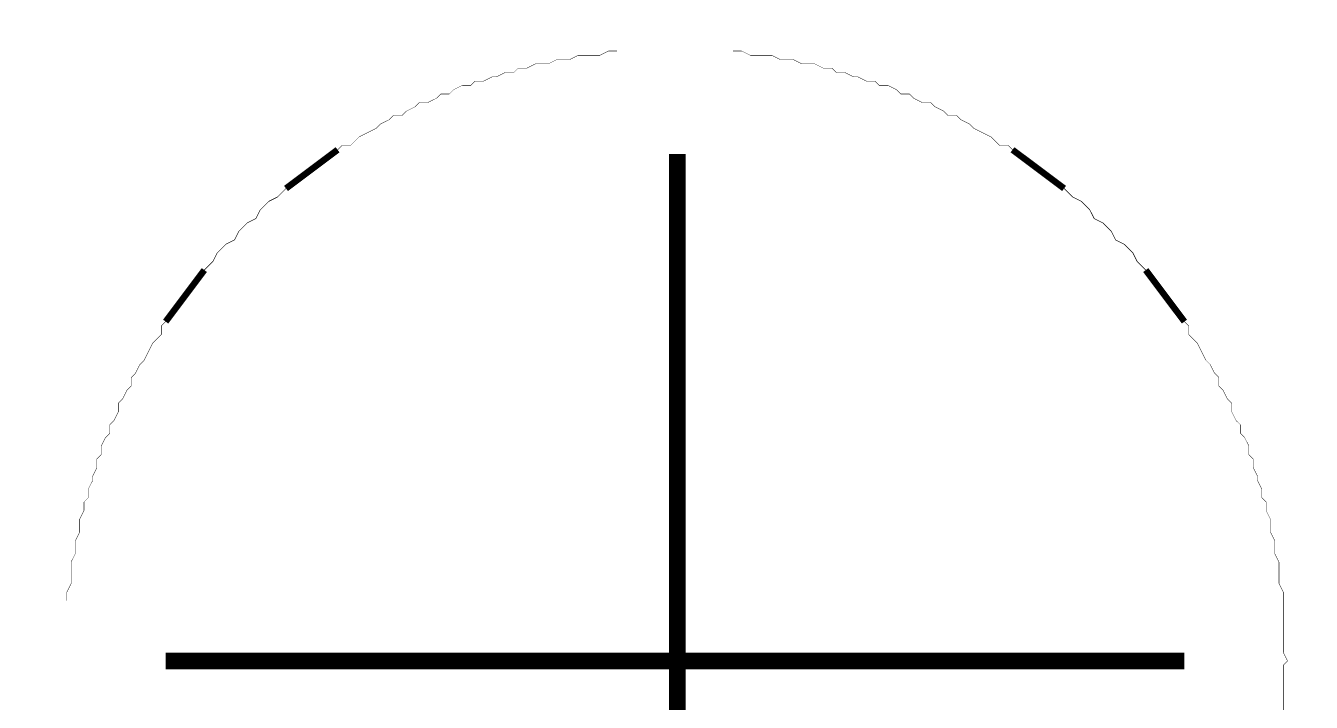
# Model space of a CAD drawing. Extents: x 0 to 595, y -1 to 841.
# Drawn here: x 389.4 to 395.74, y 351.54 to 354.88 of the extents above; entities that cross this region are included whole.
import ezdxf

# ---------------------------------------------------------------- set-up
doc = ezdxf.new("R2010")
doc.units = 0
doc.header["$MEASUREMENT"] = 0
doc.header["$XCLIPFRAME"] = 2
doc.linetypes.add('atContinuous2', pattern=[0])
doc.layers.add('at_Entity', color=7, linetype='Continuous')
picture_1 = doc.add_image_def('image1.jpg', size_in_pixel=(1446, 2048))

msp = doc.modelspace()

# ---------------------------------------------------------------- linework, layer by layer
at = {"layer": 'at_Entity', "color": 7}
for points in [[(389.6061, 352.0395, 0.00212, 0.00212, 0), (389.6061, 352.0818, 0.00212, 0.00212, 0), (389.6273, 352.1242, 0.00212, 0.00212, 0), (389.6273, 352.2301, 0.00212, 0.00212, 0), (389.6485, 352.2725, 0.00212, 0.00212, 0), (389.6485, 352.336, 0.00212, 0.00212, 0), (389.6696, 352.3784, 0.00212, 0.00212, 0), (389.6696, 352.4419, 0.00212, 0.00212, 0), (389.6908, 352.4843, 0.00212, 0.00212, 0), (389.6908, 352.5266, 0.00212, 0.00212, 0), (389.712, 352.5478, 0.00212, 0.00212, 0), (389.712, 352.5902, 0.00212, 0.00212, 0), (389.7332, 352.6325, 0.00212, 0.00212, 0), (389.7332, 352.6537, 0.00212, 0.00212, 0), (389.7544, 352.6961, 0.00212, 0.00212, 0), (389.7544, 352.7384, 0.00212, 0.00212, 0), (389.7755, 352.7596, 0.00212, 0.00212, 0), (389.7755, 352.802, 0.00212, 0.00212, 0), (389.7967, 352.8443, 0.00212, 0.00212, 0), (389.8179, 352.8655, 0.00212, 0.00212, 0), (389.8179, 352.9079, 0.00212, 0.00212, 0), (389.8391, 352.929, 0.00212, 0.00212, 0), (389.8603, 352.9714, 0.00212, 0.00212, 0), (389.8603, 353.0138, 0.00212, 0.00212, 0), (389.8814, 353.0349, 0.00212, 0.00212, 0), (389.9026, 353.0773, 0.00212, 0.00212, 0), (389.9238, 353.0985, 0.00212, 0.00212, 0), (389.9238, 353.1408, 0.00212, 0.00212, 0), (389.945, 353.162, 0.00212, 0.00212, 0), (389.9662, 353.2044, 0.00212, 0.00212, 0), (389.9873, 353.2256, 0.00212, 0.00212, 0), (390.0085, 353.2679, 0.00212, 0.00212, 0), (390.0297, 353.3103, 0.00212, 0.00212, 0), (390.0509, 353.3315, 0.00212, 0.00212, 0), (390.0721, 353.3526, 0.00212, 0.00212, 0), (390.0721, 353.395, 0.00212, 0.00212, 0), (390.0932, 353.4162, 0.00212, 0.00212, 0), (390.2839, 353.6703, 0.00212, 0.00212, 0), (390.305, 353.6915, 0.00212, 0.00212, 0), (390.3262, 353.7127, 0.00212, 0.00212, 0), (390.3474, 353.7551, 0.00212, 0.00212, 0), (390.3686, 353.7762, 0.00212, 0.00212, 0), (390.3898, 353.7974, 0.00212, 0.00212, 0), (390.4321, 353.8186, 0.00212, 0.00212, 0), (390.4533, 353.861, 0.00212, 0.00212, 0), (390.4957, 353.9033, 0.00212, 0.00212, 0), (390.538, 353.9245, 0.00212, 0.00212, 0), (390.5592, 353.9669, 0.00212, 0.00212, 0), (390.5804, 353.988, 0.00212, 0.00212, 0), (390.6016, 354.0092, 0.00212, 0.00212, 0), (390.6439, 354.0304, 0.00212, 0.00212, 0), (390.6651, 354.0516, 0.00212, 0.00212, 0), (390.6863, 354.0728, 0.00212, 0.00212, 0), (390.9404, 354.2634, 0.00212, 0.00212, 0), (390.9616, 354.2846, 0.00212, 0.00212, 0), (391.004, 354.2846, 0.00212, 0.00212, 0), (391.0252, 354.3057, 0.00212, 0.00212, 0), (391.0463, 354.3269, 0.00212, 0.00212, 0), (391.1311, 354.3693, 0.00212, 0.00212, 0), (391.1522, 354.3905, 0.00212, 0.00212, 0), (391.1946, 354.4116, 0.00212, 0.00212, 0), (391.2158, 354.4328, 0.00212, 0.00212, 0), (391.2581, 354.4328, 0.00212, 0.00212, 0), (391.2793, 354.454, 0.00212, 0.00212, 0), (391.3217, 354.4752, 0.00212, 0.00212, 0), (391.3429, 354.4964, 0.00212, 0.00212, 0), (391.3852, 354.4964, 0.00212, 0.00212, 0), (391.4276, 354.5175, 0.00212, 0.00212, 0), (391.4488, 354.5387, 0.00212, 0.00212, 0), (391.4911, 354.5387, 0.00212, 0.00212, 0), (391.5123, 354.5599, 0.00212, 0.00212, 0), (391.5547, 354.5811, 0.00212, 0.00212, 0), (391.597, 354.5811, 0.00212, 0.00212, 0), (391.6182, 354.6023, 0.00212, 0.00212, 0), (391.6606, 354.6023, 0.00212, 0.00212, 0), (391.7029, 354.6234, 0.00212, 0.00212, 0), (391.7241, 354.6234, 0.00212, 0.00212, 0), (391.7665, 354.6446, 0.00212, 0.00212, 0), (391.8088, 354.6446, 0.00212, 0.00212, 0), (391.83, 354.6658, 0.00212, 0.00212, 0), (391.8724, 354.6658, 0.00212, 0.00212, 0), (391.9147, 354.687, 0.00212, 0.00212, 0), (391.9783, 354.687, 0.00212, 0.00212, 0), (392.0206, 354.7082, 0.00212, 0.00212, 0), (392.0842, 354.7082, 0.00212, 0.00212, 0), (392.1265, 354.7293, 0.00212, 0.00212, 0), (392.2324, 354.7293, 0.00212, 0.00212, 0), (392.2748, 354.7505, 0.00212, 0.00212, 0), (392.3171, 354.7505, 0.00212, 0.00212, 0)], [(389.6061, 352.0395, 0.00212, 0.00212, 0), (389.6061, 352.0818, 0.00212, 0.00212, 0), (389.6273, 352.1242, 0.00212, 0.00212, 0), (389.6273, 352.2301, 0.00212, 0.00212, 0), (389.6485, 352.2725, 0.00212, 0.00212, 0), (389.6485, 352.336, 0.00212, 0.00212, 0), (389.6696, 352.3784, 0.00212, 0.00212, 0), (389.6696, 352.4419, 0.00212, 0.00212, 0), (389.6908, 352.4843, 0.00212, 0.00212, 0), (389.6908, 352.5266, 0.00212, 0.00212, 0), (389.712, 352.5478, 0.00212, 0.00212, 0), (389.712, 352.5902, 0.00212, 0.00212, 0), (389.7332, 352.6325, 0.00212, 0.00212, 0), (389.7332, 352.6537, 0.00212, 0.00212, 0), (389.7544, 352.6961, 0.00212, 0.00212, 0), (389.7544, 352.7384, 0.00212, 0.00212, 0), (389.7755, 352.7596, 0.00212, 0.00212, 0), (389.7755, 352.802, 0.00212, 0.00212, 0), (389.7967, 352.8443, 0.00212, 0.00212, 0), (389.8179, 352.8655, 0.00212, 0.00212, 0), (389.8179, 352.9079, 0.00212, 0.00212, 0), (389.8391, 352.929, 0.00212, 0.00212, 0), (389.8603, 352.9714, 0.00212, 0.00212, 0), (389.8603, 353.0138, 0.00212, 0.00212, 0), (389.8814, 353.0349, 0.00212, 0.00212, 0), (389.9026, 353.0773, 0.00212, 0.00212, 0), (389.9238, 353.0985, 0.00212, 0.00212, 0), (389.9238, 353.1408, 0.00212, 0.00212, 0), (389.945, 353.162, 0.00212, 0.00212, 0), (389.9662, 353.2044, 0.00212, 0.00212, 0), (389.9873, 353.2256, 0.00212, 0.00212, 0), (390.0085, 353.2679, 0.00212, 0.00212, 0), (390.0297, 353.3103, 0.00212, 0.00212, 0), (390.0509, 353.3315, 0.00212, 0.00212, 0), (390.0721, 353.3526, 0.00212, 0.00212, 0), (390.0721, 353.395, 0.00212, 0.00212, 0), (390.0932, 353.4162, 0.00212, 0.00212, 0), (390.2839, 353.6703, 0.00212, 0.00212, 0), (390.305, 353.6915, 0.00212, 0.00212, 0), (390.3262, 353.7127, 0.00212, 0.00212, 0), (390.3474, 353.7551, 0.00212, 0.00212, 0), (390.3686, 353.7762, 0.00212, 0.00212, 0), (390.3898, 353.7974, 0.00212, 0.00212, 0), (390.4321, 353.8186, 0.00212, 0.00212, 0), (390.4533, 353.861, 0.00212, 0.00212, 0), (390.4957, 353.9033, 0.00212, 0.00212, 0), (390.538, 353.9245, 0.00212, 0.00212, 0), (390.5592, 353.9669, 0.00212, 0.00212, 0), (390.5804, 353.988, 0.00212, 0.00212, 0), (390.6016, 354.0092, 0.00212, 0.00212, 0), (390.6439, 354.0304, 0.00212, 0.00212, 0), (390.6651, 354.0516, 0.00212, 0.00212, 0), (390.6863, 354.0728, 0.00212, 0.00212, 0), (390.9404, 354.2634, 0.00212, 0.00212, 0), (390.9616, 354.2846, 0.00212, 0.00212, 0), (391.004, 354.2846, 0.00212, 0.00212, 0), (391.0252, 354.3057, 0.00212, 0.00212, 0), (391.0463, 354.3269, 0.00212, 0.00212, 0), (391.1311, 354.3693, 0.00212, 0.00212, 0), (391.1522, 354.3905, 0.00212, 0.00212, 0), (391.1946, 354.4116, 0.00212, 0.00212, 0), (391.2158, 354.4328, 0.00212, 0.00212, 0), (391.2581, 354.4328, 0.00212, 0.00212, 0), (391.2793, 354.454, 0.00212, 0.00212, 0), (391.3217, 354.4752, 0.00212, 0.00212, 0), (391.3429, 354.4964, 0.00212, 0.00212, 0), (391.3852, 354.4964, 0.00212, 0.00212, 0), (391.4276, 354.5175, 0.00212, 0.00212, 0), (391.4488, 354.5387, 0.00212, 0.00212, 0), (391.4911, 354.5387, 0.00212, 0.00212, 0), (391.5123, 354.5599, 0.00212, 0.00212, 0), (391.5547, 354.5811, 0.00212, 0.00212, 0), (391.597, 354.5811, 0.00212, 0.00212, 0), (391.6182, 354.6023, 0.00212, 0.00212, 0), (391.6606, 354.6023, 0.00212, 0.00212, 0), (391.7029, 354.6234, 0.00212, 0.00212, 0), (391.7241, 354.6234, 0.00212, 0.00212, 0), (391.7665, 354.6446, 0.00212, 0.00212, 0), (391.8088, 354.6446, 0.00212, 0.00212, 0), (391.83, 354.6658, 0.00212, 0.00212, 0), (391.8724, 354.6658, 0.00212, 0.00212, 0), (391.9147, 354.687, 0.00212, 0.00212, 0), (391.9783, 354.687, 0.00212, 0.00212, 0), (392.0206, 354.7082, 0.00212, 0.00212, 0), (392.0842, 354.7082, 0.00212, 0.00212, 0), (392.1265, 354.7293, 0.00212, 0.00212, 0), (392.2324, 354.7293, 0.00212, 0.00212, 0), (392.2748, 354.7505, 0.00212, 0.00212, 0), (392.3171, 354.7505, 0.00212, 0.00212, 0)], [(390.2839, 353.6703, 0.00212, 0.00212, 0), (390.305, 353.6915, 0.00212, 0.00212, 0), (390.3262, 353.7127, 0.00212, 0.00212, 0), (390.3474, 353.7551, 0.00212, 0.00212, 0), (390.3686, 353.7762, 0.00212, 0.00212, 0), (390.3898, 353.7974, 0.00212, 0.00212, 0), (390.4321, 353.8186, 0.00212, 0.00212, 0), (390.4533, 353.861, 0.00212, 0.00212, 0), (390.4957, 353.9033, 0.00212, 0.00212, 0), (390.538, 353.9245, 0.00212, 0.00212, 0), (390.5592, 353.9669, 0.00212, 0.00212, 0), (390.5804, 353.988, 0.00212, 0.00212, 0), (390.6016, 354.0092, 0.00212, 0.00212, 0), (390.6439, 354.0304, 0.00212, 0.00212, 0), (390.6651, 354.0516, 0.00212, 0.00212, 0), (390.6863, 354.0728, 0.00212, 0.00212, 0), (390.9404, 354.2634, 0.00212, 0.00212, 0), (390.9616, 354.2846, 0.00212, 0.00212, 0), (391.004, 354.2846, 0.00212, 0.00212, 0), (391.0252, 354.3057, 0.00212, 0.00212, 0), (391.0463, 354.3269, 0.00212, 0.00212, 0), (391.1311, 354.3693, 0.00212, 0.00212, 0), (391.1522, 354.3905, 0.00212, 0.00212, 0), (391.1946, 354.4116, 0.00212, 0.00212, 0), (391.2158, 354.4328, 0.00212, 0.00212, 0), (391.2581, 354.4328, 0.00212, 0.00212, 0), (391.2793, 354.454, 0.00212, 0.00212, 0), (391.3217, 354.4752, 0.00212, 0.00212, 0), (391.3429, 354.4964, 0.00212, 0.00212, 0), (391.3852, 354.4964, 0.00212, 0.00212, 0), (391.4276, 354.5175, 0.00212, 0.00212, 0), (391.4488, 354.5387, 0.00212, 0.00212, 0), (391.4911, 354.5387, 0.00212, 0.00212, 0), (391.5123, 354.5599, 0.00212, 0.00212, 0), (391.5547, 354.5811, 0.00212, 0.00212, 0), (391.597, 354.5811, 0.00212, 0.00212, 0), (391.6182, 354.6023, 0.00212, 0.00212, 0), (391.6606, 354.6023, 0.00212, 0.00212, 0), (391.7029, 354.6234, 0.00212, 0.00212, 0), (391.7241, 354.6234, 0.00212, 0.00212, 0), (391.7665, 354.6446, 0.00212, 0.00212, 0), (391.8088, 354.6446, 0.00212, 0.00212, 0), (391.83, 354.6658, 0.00212, 0.00212, 0), (391.8724, 354.6658, 0.00212, 0.00212, 0), (391.9147, 354.687, 0.00212, 0.00212, 0), (391.9783, 354.687, 0.00212, 0.00212, 0), (392.0206, 354.7082, 0.00212, 0.00212, 0), (392.0842, 354.7082, 0.00212, 0.00212, 0), (392.1265, 354.7293, 0.00212, 0.00212, 0), (392.2324, 354.7293, 0.00212, 0.00212, 0), (392.2748, 354.7505, 0.00212, 0.00212, 0), (392.3171, 354.7505, 0.00212, 0.00212, 0)], [(390.9404, 354.2634, 0.00212, 0.00212, 0), (390.9616, 354.2846, 0.00212, 0.00212, 0), (391.004, 354.2846, 0.00212, 0.00212, 0), (391.0252, 354.3057, 0.00212, 0.00212, 0), (391.0463, 354.3269, 0.00212, 0.00212, 0), (391.1311, 354.3693, 0.00212, 0.00212, 0), (391.1522, 354.3905, 0.00212, 0.00212, 0), (391.1946, 354.4116, 0.00212, 0.00212, 0), (391.2158, 354.4328, 0.00212, 0.00212, 0), (391.2581, 354.4328, 0.00212, 0.00212, 0), (391.2793, 354.454, 0.00212, 0.00212, 0), (391.3217, 354.4752, 0.00212, 0.00212, 0), (391.3429, 354.4964, 0.00212, 0.00212, 0), (391.3852, 354.4964, 0.00212, 0.00212, 0), (391.4276, 354.5175, 0.00212, 0.00212, 0), (391.4488, 354.5387, 0.00212, 0.00212, 0), (391.4911, 354.5387, 0.00212, 0.00212, 0), (391.5123, 354.5599, 0.00212, 0.00212, 0), (391.5547, 354.5811, 0.00212, 0.00212, 0), (391.597, 354.5811, 0.00212, 0.00212, 0), (391.6182, 354.6023, 0.00212, 0.00212, 0), (391.6606, 354.6023, 0.00212, 0.00212, 0), (391.7029, 354.6234, 0.00212, 0.00212, 0), (391.7241, 354.6234, 0.00212, 0.00212, 0), (391.7665, 354.6446, 0.00212, 0.00212, 0), (391.8088, 354.6446, 0.00212, 0.00212, 0), (391.83, 354.6658, 0.00212, 0.00212, 0), (391.8724, 354.6658, 0.00212, 0.00212, 0), (391.9147, 354.687, 0.00212, 0.00212, 0), (391.9783, 354.687, 0.00212, 0.00212, 0), (392.0206, 354.7082, 0.00212, 0.00212, 0), (392.0842, 354.7082, 0.00212, 0.00212, 0), (392.1265, 354.7293, 0.00212, 0.00212, 0), (392.2324, 354.7293, 0.00212, 0.00212, 0), (392.2748, 354.7505, 0.00212, 0.00212, 0), (392.3171, 354.7505, 0.00212, 0.00212, 0)], [(392.889, 354.7505, 0.00212, 0.00212, 0), (392.9314, 354.7505, 0.00212, 0.00212, 0), (392.9737, 354.7293, 0.00212, 0.00212, 0), (393.0796, 354.7293, 0.00212, 0.00212, 0), (393.122, 354.7082, 0.00212, 0.00212, 0), (393.1855, 354.7082, 0.00212, 0.00212, 0), (393.2279, 354.687, 0.00212, 0.00212, 0), (393.2914, 354.687, 0.00212, 0.00212, 0), (393.3338, 354.6658, 0.00212, 0.00212, 0), (393.3761, 354.6658, 0.00212, 0.00212, 0), (393.3973, 354.6446, 0.00212, 0.00212, 0), (393.4397, 354.6446, 0.00212, 0.00212, 0), (393.482, 354.6234, 0.00212, 0.00212, 0), (393.5032, 354.6234, 0.00212, 0.00212, 0), (393.5456, 354.6023, 0.00212, 0.00212, 0), (393.5879, 354.6023, 0.00212, 0.00212, 0), (393.6091, 354.5811, 0.00212, 0.00212, 0), (393.6515, 354.5811, 0.00212, 0.00212, 0), (393.6938, 354.5599, 0.00212, 0.00212, 0), (393.715, 354.5387, 0.00212, 0.00212, 0), (393.7574, 354.5387, 0.00212, 0.00212, 0), (393.7786, 354.5175, 0.00212, 0.00212, 0), (393.8209, 354.4964, 0.00212, 0.00212, 0), (393.8633, 354.4964, 0.00212, 0.00212, 0), (393.8845, 354.4752, 0.00212, 0.00212, 0), (393.9268, 354.454, 0.00212, 0.00212, 0), (393.948, 354.4328, 0.00212, 0.00212, 0), (393.9904, 354.4328, 0.00212, 0.00212, 0), (394.0115, 354.4116, 0.00212, 0.00212, 0), (394.0539, 354.3905, 0.00212, 0.00212, 0), (394.0751, 354.3693, 0.00212, 0.00212, 0), (394.1598, 354.3269, 0.00212, 0.00212, 0), (394.2022, 354.2846, 0.00212, 0.00212, 0), (394.2445, 354.2846, 0.00212, 0.00212, 0), (394.2657, 354.2634, 0.00212, 0.00212, 0), (394.5199, 354.0728, 0.00212, 0.00212, 0), (394.541, 354.0516, 0.00212, 0.00212, 0), (394.5622, 354.0304, 0.00212, 0.00212, 0), (394.6046, 354.0092, 0.00212, 0.00212, 0), (394.6469, 353.9669, 0.00212, 0.00212, 0), (394.6681, 353.9245, 0.00212, 0.00212, 0), (394.7105, 353.9033, 0.00212, 0.00212, 0), (394.7317, 353.8821, 0.00212, 0.00212, 0), (394.7528, 353.861, 0.00212, 0.00212, 0), (394.774, 353.8186, 0.00212, 0.00212, 0), (394.8164, 353.7974, 0.00212, 0.00212, 0), (394.8587, 353.7551, 0.00212, 0.00212, 0), (394.8799, 353.7127, 0.00212, 0.00212, 0), (394.9011, 353.6915, 0.00212, 0.00212, 0), (394.9223, 353.6703, 0.00212, 0.00212, 0), (395.1129, 353.4162, 0.00212, 0.00212, 0), (395.1341, 353.395, 0.00212, 0.00212, 0), (395.1341, 353.3526, 0.00212, 0.00212, 0), (395.1553, 353.3315, 0.00212, 0.00212, 0), (395.1764, 353.3103, 0.00212, 0.00212, 0), (395.1976, 353.2679, 0.00212, 0.00212, 0), (395.2188, 353.2256, 0.00212, 0.00212, 0), (395.24, 353.2044, 0.00212, 0.00212, 0), (395.2612, 353.162, 0.00212, 0.00212, 0), (395.2823, 353.1408, 0.00212, 0.00212, 0), (395.2823, 353.0985, 0.00212, 0.00212, 0), (395.3035, 353.0773, 0.00212, 0.00212, 0), (395.3247, 353.0349, 0.00212, 0.00212, 0), (395.3459, 353.0138, 0.00212, 0.00212, 0), (395.3459, 352.9714, 0.00212, 0.00212, 0), (395.3671, 352.929, 0.00212, 0.00212, 0), (395.3882, 352.9079, 0.00212, 0.00212, 0), (395.3882, 352.8655, 0.00212, 0.00212, 0), (395.4094, 352.8443, 0.00212, 0.00212, 0), (395.4306, 352.802, 0.00212, 0.00212, 0), (395.4306, 352.7596, 0.00212, 0.00212, 0), (395.4518, 352.7384, 0.00212, 0.00212, 0), (395.4518, 352.6961, 0.00212, 0.00212, 0), (395.473, 352.6537, 0.00212, 0.00212, 0), (395.473, 352.6325, 0.00212, 0.00212, 0), (395.4941, 352.5902, 0.00212, 0.00212, 0), (395.4941, 352.5478, 0.00212, 0.00212, 0), (395.5153, 352.5266, 0.00212, 0.00212, 0), (395.5153, 352.4843, 0.00212, 0.00212, 0), (395.5365, 352.4419, 0.00212, 0.00212, 0), (395.5365, 352.3784, 0.00212, 0.00212, 0), (395.5577, 352.336, 0.00212, 0.00212, 0), (395.5577, 352.2725, 0.00212, 0.00212, 0), (395.5789, 352.2301, 0.00212, 0.00212, 0), (395.5789, 352.1242, 0.00212, 0.00212, 0), (395.6, 352.0818, 0.00212, 0.00212, 0), (395.6, 351.7853, 0.00212, 0.00212, 0), (395.6212, 351.743, 0.00212, 0.00212, 0), (395.6, 351.7218, 0.00212, 0.00212, 0), (395.6, 351.4253, 0.00212, 0.00212, 0)], [(392.889, 354.7505, 0.00212, 0.00212, 0), (392.9314, 354.7505, 0.00212, 0.00212, 0), (392.9737, 354.7293, 0.00212, 0.00212, 0), (393.0796, 354.7293, 0.00212, 0.00212, 0), (393.122, 354.7082, 0.00212, 0.00212, 0), (393.1855, 354.7082, 0.00212, 0.00212, 0), (393.2279, 354.687, 0.00212, 0.00212, 0), (393.2914, 354.687, 0.00212, 0.00212, 0), (393.3338, 354.6658, 0.00212, 0.00212, 0), (393.3761, 354.6658, 0.00212, 0.00212, 0), (393.3973, 354.6446, 0.00212, 0.00212, 0), (393.4397, 354.6446, 0.00212, 0.00212, 0), (393.482, 354.6234, 0.00212, 0.00212, 0), (393.5032, 354.6234, 0.00212, 0.00212, 0), (393.5456, 354.6023, 0.00212, 0.00212, 0), (393.5879, 354.6023, 0.00212, 0.00212, 0), (393.6091, 354.5811, 0.00212, 0.00212, 0), (393.6515, 354.5811, 0.00212, 0.00212, 0), (393.6938, 354.5599, 0.00212, 0.00212, 0), (393.715, 354.5387, 0.00212, 0.00212, 0), (393.7574, 354.5387, 0.00212, 0.00212, 0), (393.7786, 354.5175, 0.00212, 0.00212, 0), (393.8209, 354.4964, 0.00212, 0.00212, 0), (393.8633, 354.4964, 0.00212, 0.00212, 0), (393.8845, 354.4752, 0.00212, 0.00212, 0), (393.9268, 354.454, 0.00212, 0.00212, 0), (393.948, 354.4328, 0.00212, 0.00212, 0), (393.9904, 354.4328, 0.00212, 0.00212, 0), (394.0115, 354.4116, 0.00212, 0.00212, 0), (394.0539, 354.3905, 0.00212, 0.00212, 0), (394.0751, 354.3693, 0.00212, 0.00212, 0), (394.1598, 354.3269, 0.00212, 0.00212, 0), (394.2022, 354.2846, 0.00212, 0.00212, 0), (394.2445, 354.2846, 0.00212, 0.00212, 0), (394.2657, 354.2634, 0.00212, 0.00212, 0), (394.5199, 354.0728, 0.00212, 0.00212, 0), (394.541, 354.0516, 0.00212, 0.00212, 0), (394.5622, 354.0304, 0.00212, 0.00212, 0), (394.6046, 354.0092, 0.00212, 0.00212, 0), (394.6469, 353.9669, 0.00212, 0.00212, 0), (394.6681, 353.9245, 0.00212, 0.00212, 0), (394.7105, 353.9033, 0.00212, 0.00212, 0), (394.7317, 353.8821, 0.00212, 0.00212, 0), (394.7528, 353.861, 0.00212, 0.00212, 0), (394.774, 353.8186, 0.00212, 0.00212, 0), (394.8164, 353.7974, 0.00212, 0.00212, 0), (394.8587, 353.7551, 0.00212, 0.00212, 0), (394.8799, 353.7127, 0.00212, 0.00212, 0), (394.9011, 353.6915, 0.00212, 0.00212, 0), (394.9223, 353.6703, 0.00212, 0.00212, 0), (395.1129, 353.4162, 0.00212, 0.00212, 0), (395.1341, 353.395, 0.00212, 0.00212, 0), (395.1341, 353.3526, 0.00212, 0.00212, 0), (395.1553, 353.3315, 0.00212, 0.00212, 0), (395.1764, 353.3103, 0.00212, 0.00212, 0), (395.1976, 353.2679, 0.00212, 0.00212, 0), (395.2188, 353.2256, 0.00212, 0.00212, 0), (395.24, 353.2044, 0.00212, 0.00212, 0), (395.2612, 353.162, 0.00212, 0.00212, 0), (395.2823, 353.1408, 0.00212, 0.00212, 0), (395.2823, 353.0985, 0.00212, 0.00212, 0), (395.3035, 353.0773, 0.00212, 0.00212, 0), (395.3247, 353.0349, 0.00212, 0.00212, 0), (395.3459, 353.0138, 0.00212, 0.00212, 0), (395.3459, 352.9714, 0.00212, 0.00212, 0), (395.3671, 352.929, 0.00212, 0.00212, 0), (395.3882, 352.9079, 0.00212, 0.00212, 0), (395.3882, 352.8655, 0.00212, 0.00212, 0), (395.4094, 352.8443, 0.00212, 0.00212, 0), (395.4306, 352.802, 0.00212, 0.00212, 0), (395.4306, 352.7596, 0.00212, 0.00212, 0), (395.4518, 352.7384, 0.00212, 0.00212, 0), (395.4518, 352.6961, 0.00212, 0.00212, 0), (395.473, 352.6537, 0.00212, 0.00212, 0), (395.473, 352.6325, 0.00212, 0.00212, 0), (395.4941, 352.5902, 0.00212, 0.00212, 0), (395.4941, 352.5478, 0.00212, 0.00212, 0), (395.5153, 352.5266, 0.00212, 0.00212, 0), (395.5153, 352.4843, 0.00212, 0.00212, 0), (395.5365, 352.4419, 0.00212, 0.00212, 0), (395.5365, 352.3784, 0.00212, 0.00212, 0), (395.5577, 352.336, 0.00212, 0.00212, 0), (395.5577, 352.2725, 0.00212, 0.00212, 0), (395.5789, 352.2301, 0.00212, 0.00212, 0), (395.5789, 352.1242, 0.00212, 0.00212, 0), (395.6, 352.0818, 0.00212, 0.00212, 0), (395.6, 351.7853, 0.00212, 0.00212, 0), (395.6212, 351.743, 0.00212, 0.00212, 0), (395.6, 351.7218, 0.00212, 0.00212, 0), (395.6, 351.4253, 0.00212, 0.00212, 0)], [(392.889, 354.7505, 0.00212, 0.00212, 0), (392.9314, 354.7505, 0.00212, 0.00212, 0), (392.9737, 354.7293, 0.00212, 0.00212, 0), (393.0796, 354.7293, 0.00212, 0.00212, 0), (393.122, 354.7082, 0.00212, 0.00212, 0), (393.1855, 354.7082, 0.00212, 0.00212, 0), (393.2279, 354.687, 0.00212, 0.00212, 0), (393.2914, 354.687, 0.00212, 0.00212, 0), (393.3338, 354.6658, 0.00212, 0.00212, 0), (393.3761, 354.6658, 0.00212, 0.00212, 0), (393.3973, 354.6446, 0.00212, 0.00212, 0), (393.4397, 354.6446, 0.00212, 0.00212, 0), (393.482, 354.6234, 0.00212, 0.00212, 0), (393.5032, 354.6234, 0.00212, 0.00212, 0), (393.5456, 354.6023, 0.00212, 0.00212, 0), (393.5879, 354.6023, 0.00212, 0.00212, 0), (393.6091, 354.5811, 0.00212, 0.00212, 0), (393.6515, 354.5811, 0.00212, 0.00212, 0), (393.6938, 354.5599, 0.00212, 0.00212, 0), (393.715, 354.5387, 0.00212, 0.00212, 0), (393.7574, 354.5387, 0.00212, 0.00212, 0), (393.7786, 354.5175, 0.00212, 0.00212, 0), (393.8209, 354.4964, 0.00212, 0.00212, 0), (393.8633, 354.4964, 0.00212, 0.00212, 0), (393.8845, 354.4752, 0.00212, 0.00212, 0), (393.9268, 354.454, 0.00212, 0.00212, 0), (393.948, 354.4328, 0.00212, 0.00212, 0), (393.9904, 354.4328, 0.00212, 0.00212, 0), (394.0115, 354.4116, 0.00212, 0.00212, 0), (394.0539, 354.3905, 0.00212, 0.00212, 0), (394.0751, 354.3693, 0.00212, 0.00212, 0), (394.1598, 354.3269, 0.00212, 0.00212, 0), (394.2022, 354.2846, 0.00212, 0.00212, 0), (394.2445, 354.2846, 0.00212, 0.00212, 0), (394.2657, 354.2634, 0.00212, 0.00212, 0), (394.5199, 354.0728, 0.00212, 0.00212, 0), (394.541, 354.0516, 0.00212, 0.00212, 0), (394.5622, 354.0304, 0.00212, 0.00212, 0), (394.6046, 354.0092, 0.00212, 0.00212, 0), (394.6469, 353.9669, 0.00212, 0.00212, 0), (394.6681, 353.9245, 0.00212, 0.00212, 0), (394.7105, 353.9033, 0.00212, 0.00212, 0), (394.7317, 353.8821, 0.00212, 0.00212, 0), (394.7528, 353.861, 0.00212, 0.00212, 0), (394.774, 353.8186, 0.00212, 0.00212, 0), (394.8164, 353.7974, 0.00212, 0.00212, 0), (394.8587, 353.7551, 0.00212, 0.00212, 0), (394.8799, 353.7127, 0.00212, 0.00212, 0), (394.9011, 353.6915, 0.00212, 0.00212, 0), (394.9223, 353.6703, 0.00212, 0.00212, 0), (395.1129, 353.4162, 0.00212, 0.00212, 0), (395.1341, 353.395, 0.00212, 0.00212, 0), (395.1341, 353.3526, 0.00212, 0.00212, 0), (395.1553, 353.3315, 0.00212, 0.00212, 0), (395.1764, 353.3103, 0.00212, 0.00212, 0), (395.1976, 353.2679, 0.00212, 0.00212, 0), (395.2188, 353.2256, 0.00212, 0.00212, 0), (395.24, 353.2044, 0.00212, 0.00212, 0), (395.2612, 353.162, 0.00212, 0.00212, 0), (395.2823, 353.1408, 0.00212, 0.00212, 0), (395.2823, 353.0985, 0.00212, 0.00212, 0), (395.3035, 353.0773, 0.00212, 0.00212, 0), (395.3247, 353.0349, 0.00212, 0.00212, 0), (395.3459, 353.0138, 0.00212, 0.00212, 0), (395.3459, 352.9714, 0.00212, 0.00212, 0), (395.3671, 352.929, 0.00212, 0.00212, 0), (395.3882, 352.9079, 0.00212, 0.00212, 0), (395.3882, 352.8655, 0.00212, 0.00212, 0), (395.4094, 352.8443, 0.00212, 0.00212, 0), (395.4306, 352.802, 0.00212, 0.00212, 0), (395.4306, 352.7596, 0.00212, 0.00212, 0), (395.4518, 352.7384, 0.00212, 0.00212, 0), (395.4518, 352.6961, 0.00212, 0.00212, 0), (395.473, 352.6537, 0.00212, 0.00212, 0), (395.473, 352.6325, 0.00212, 0.00212, 0), (395.4941, 352.5902, 0.00212, 0.00212, 0), (395.4941, 352.5478, 0.00212, 0.00212, 0), (395.5153, 352.5266, 0.00212, 0.00212, 0), (395.5153, 352.4843, 0.00212, 0.00212, 0), (395.5365, 352.4419, 0.00212, 0.00212, 0), (395.5365, 352.3784, 0.00212, 0.00212, 0), (395.5577, 352.336, 0.00212, 0.00212, 0), (395.5577, 352.2725, 0.00212, 0.00212, 0), (395.5789, 352.2301, 0.00212, 0.00212, 0), (395.5789, 352.1242, 0.00212, 0.00212, 0), (395.6, 352.0818, 0.00212, 0.00212, 0), (395.6, 351.7853, 0.00212, 0.00212, 0), (395.6212, 351.743, 0.00212, 0.00212, 0), (395.6, 351.7218, 0.00212, 0.00212, 0), (395.6, 351.4253, 0.00212, 0.00212, 0)], [(392.889, 354.7505, 0.00212, 0.00212, 0), (392.9314, 354.7505, 0.00212, 0.00212, 0), (392.9737, 354.7293, 0.00212, 0.00212, 0), (393.0796, 354.7293, 0.00212, 0.00212, 0), (393.122, 354.7082, 0.00212, 0.00212, 0), (393.1855, 354.7082, 0.00212, 0.00212, 0), (393.2279, 354.687, 0.00212, 0.00212, 0), (393.2914, 354.687, 0.00212, 0.00212, 0), (393.3338, 354.6658, 0.00212, 0.00212, 0), (393.3761, 354.6658, 0.00212, 0.00212, 0), (393.3973, 354.6446, 0.00212, 0.00212, 0), (393.4397, 354.6446, 0.00212, 0.00212, 0), (393.482, 354.6234, 0.00212, 0.00212, 0), (393.5032, 354.6234, 0.00212, 0.00212, 0), (393.5456, 354.6023, 0.00212, 0.00212, 0), (393.5879, 354.6023, 0.00212, 0.00212, 0), (393.6091, 354.5811, 0.00212, 0.00212, 0), (393.6515, 354.5811, 0.00212, 0.00212, 0), (393.6938, 354.5599, 0.00212, 0.00212, 0), (393.715, 354.5387, 0.00212, 0.00212, 0), (393.7574, 354.5387, 0.00212, 0.00212, 0), (393.7786, 354.5175, 0.00212, 0.00212, 0), (393.8209, 354.4964, 0.00212, 0.00212, 0), (393.8633, 354.4964, 0.00212, 0.00212, 0), (393.8845, 354.4752, 0.00212, 0.00212, 0), (393.9268, 354.454, 0.00212, 0.00212, 0), (393.948, 354.4328, 0.00212, 0.00212, 0), (393.9904, 354.4328, 0.00212, 0.00212, 0), (394.0115, 354.4116, 0.00212, 0.00212, 0), (394.0539, 354.3905, 0.00212, 0.00212, 0), (394.0751, 354.3693, 0.00212, 0.00212, 0), (394.1598, 354.3269, 0.00212, 0.00212, 0), (394.2022, 354.2846, 0.00212, 0.00212, 0), (394.2445, 354.2846, 0.00212, 0.00212, 0), (394.2657, 354.2634, 0.00212, 0.00212, 0)], [(390.6863, 354.0728, 0.0318, 0.0318, 0), (390.9404, 354.2634, 0.0318, 0.0318, 0)], [(392.6137, 351.743, 0.0822, 0.0822, 0), (392.6137, 354.2422, 0.0822, 0.0822, 0)], [(394.2657, 354.2634, 0.0318, 0.0318, 0), (394.5199, 354.0728, 0.0318, 0.0318, 0)], [(390.2839, 353.6703, 0.003, 0.003, 0), (390.305, 353.6915, 0.003, 0.003, 0), (390.3262, 353.7127, 0.003, 0.003, 0), (390.3474, 353.7551, 0.003, 0.003, 0), (390.3686, 353.7762, 0.003, 0.003, 0), (390.3898, 353.7974, 0.003, 0.003, 0), (390.4321, 353.8186, 0.003, 0.003, 0), (390.4533, 353.861, 0.003, 0.003, 0), (390.4957, 353.9033, 0.003, 0.003, 0), (390.538, 353.9245, 0.003, 0.003, 0), (390.5592, 353.9669, 0.003, 0.003, 0), (390.5804, 353.988, 0.003, 0.003, 0), (390.6016, 354.0092, 0.003, 0.003, 0), (390.6439, 354.0304, 0.003, 0.003, 0), (390.6651, 354.0516, 0.003, 0.003, 0), (390.6863, 354.0728, 0.003, 0.003, 0)], [(394.5199, 354.0728, 0.003, 0.003, 0), (394.541, 354.0516, 0.003, 0.003, 0), (394.5622, 354.0304, 0.003, 0.003, 0), (394.6046, 354.0092, 0.003, 0.003, 0), (394.6469, 353.9669, 0.003, 0.003, 0), (394.6681, 353.9245, 0.003, 0.003, 0), (394.7105, 353.9033, 0.003, 0.003, 0), (394.7317, 353.8821, 0.003, 0.003, 0), (394.7528, 353.861, 0.003, 0.003, 0), (394.774, 353.8186, 0.003, 0.003, 0), (394.8164, 353.7974, 0.003, 0.003, 0), (394.8587, 353.7551, 0.003, 0.003, 0), (394.8799, 353.7127, 0.003, 0.003, 0), (394.9011, 353.6915, 0.003, 0.003, 0), (394.9223, 353.6703, 0.003, 0.003, 0)], [(390.0932, 353.4162, 0.0318, 0.0318, 0), (390.2839, 353.6703, 0.0318, 0.0318, 0)], [(390.0932, 353.4162, 0.0318, 0.0318, 0), (390.2839, 353.6703, 0.0318, 0.0318, 0)], [(394.9223, 353.6703, 0.0318, 0.0318, 0), (395.1129, 353.4162, 0.0318, 0.0318, 0)], [(389.6061, 352.0395, 0.00212, 0.00212, 0), (389.6061, 352.0818, 0.00212, 0.00212, 0), (389.6273, 352.1242, 0.00212, 0.00212, 0), (389.6273, 352.2301, 0.00212, 0.00212, 0), (389.6485, 352.2725, 0.00212, 0.00212, 0), (389.6485, 352.336, 0.00212, 0.00212, 0), (389.6696, 352.3784, 0.00212, 0.00212, 0), (389.6696, 352.4419, 0.00212, 0.00212, 0), (389.6908, 352.4843, 0.00212, 0.00212, 0), (389.6908, 352.5266, 0.00212, 0.00212, 0), (389.712, 352.5478, 0.00212, 0.00212, 0), (389.712, 352.5902, 0.00212, 0.00212, 0), (389.7332, 352.6325, 0.00212, 0.00212, 0), (389.7332, 352.6537, 0.00212, 0.00212, 0), (389.7544, 352.6961, 0.00212, 0.00212, 0), (389.7544, 352.7384, 0.00212, 0.00212, 0), (389.7755, 352.7596, 0.00212, 0.00212, 0), (389.7755, 352.802, 0.00212, 0.00212, 0), (389.7967, 352.8443, 0.00212, 0.00212, 0), (389.8179, 352.8655, 0.00212, 0.00212, 0), (389.8179, 352.9079, 0.00212, 0.00212, 0), (389.8391, 352.929, 0.00212, 0.00212, 0), (389.8603, 352.9714, 0.00212, 0.00212, 0), (389.8603, 353.0138, 0.00212, 0.00212, 0), (389.8814, 353.0349, 0.00212, 0.00212, 0), (389.9026, 353.0773, 0.00212, 0.00212, 0), (389.9238, 353.0985, 0.00212, 0.00212, 0), (389.9238, 353.1408, 0.00212, 0.00212, 0), (389.945, 353.162, 0.00212, 0.00212, 0), (389.9662, 353.2044, 0.00212, 0.00212, 0), (389.9873, 353.2256, 0.00212, 0.00212, 0), (390.0085, 353.2679, 0.00212, 0.00212, 0), (390.0297, 353.3103, 0.00212, 0.00212, 0), (390.0509, 353.3315, 0.00212, 0.00212, 0), (390.0721, 353.3526, 0.00212, 0.00212, 0), (390.0721, 353.395, 0.00212, 0.00212, 0), (390.0932, 353.4162, 0.00212, 0.00212, 0)], [(389.6061, 352.0395, 0.00212, 0.00212, 0), (389.6061, 352.0818, 0.00212, 0.00212, 0), (389.6273, 352.1242, 0.00212, 0.00212, 0), (389.6273, 352.2301, 0.00212, 0.00212, 0), (389.6485, 352.2725, 0.00212, 0.00212, 0), (389.6485, 352.336, 0.00212, 0.00212, 0), (389.6696, 352.3784, 0.00212, 0.00212, 0), (389.6696, 352.4419, 0.00212, 0.00212, 0), (389.6908, 352.4843, 0.00212, 0.00212, 0), (389.6908, 352.5266, 0.00212, 0.00212, 0), (389.712, 352.5478, 0.00212, 0.00212, 0), (389.712, 352.5902, 0.00212, 0.00212, 0), (389.7332, 352.6325, 0.00212, 0.00212, 0), (389.7332, 352.6537, 0.00212, 0.00212, 0), (389.7544, 352.6961, 0.00212, 0.00212, 0), (389.7544, 352.7384, 0.00212, 0.00212, 0), (389.7755, 352.7596, 0.00212, 0.00212, 0), (389.7755, 352.802, 0.00212, 0.00212, 0), (389.7967, 352.8443, 0.00212, 0.00212, 0), (389.8179, 352.8655, 0.00212, 0.00212, 0), (389.8179, 352.9079, 0.00212, 0.00212, 0), (389.8391, 352.929, 0.00212, 0.00212, 0), (389.8603, 352.9714, 0.00212, 0.00212, 0), (389.8603, 353.0138, 0.00212, 0.00212, 0), (389.8814, 353.0349, 0.00212, 0.00212, 0), (389.9026, 353.0773, 0.00212, 0.00212, 0), (389.9238, 353.0985, 0.00212, 0.00212, 0), (389.9238, 353.1408, 0.00212, 0.00212, 0), (389.945, 353.162, 0.00212, 0.00212, 0), (389.9662, 353.2044, 0.00212, 0.00212, 0), (389.9873, 353.2256, 0.00212, 0.00212, 0), (390.0085, 353.2679, 0.00212, 0.00212, 0), (390.0297, 353.3103, 0.00212, 0.00212, 0), (390.0509, 353.3315, 0.00212, 0.00212, 0), (390.0721, 353.3526, 0.00212, 0.00212, 0), (390.0721, 353.395, 0.00212, 0.00212, 0), (390.0932, 353.4162, 0.00212, 0.00212, 0)], [(395.1129, 353.4162, 0.00212, 0.00212, 0), (395.1341, 353.395, 0.00212, 0.00212, 0), (395.1341, 353.3526, 0.00212, 0.00212, 0), (395.1553, 353.3315, 0.00212, 0.00212, 0), (395.1764, 353.3103, 0.00212, 0.00212, 0), (395.1976, 353.2679, 0.00212, 0.00212, 0), (395.2188, 353.2256, 0.00212, 0.00212, 0), (395.24, 353.2044, 0.00212, 0.00212, 0), (395.2612, 353.162, 0.00212, 0.00212, 0), (395.2823, 353.1408, 0.00212, 0.00212, 0), (395.2823, 353.0985, 0.00212, 0.00212, 0), (395.3035, 353.0773, 0.00212, 0.00212, 0), (395.3247, 353.0349, 0.00212, 0.00212, 0), (395.3459, 353.0138, 0.00212, 0.00212, 0), (395.3459, 352.9714, 0.00212, 0.00212, 0), (395.3671, 352.929, 0.00212, 0.00212, 0), (395.3882, 352.9079, 0.00212, 0.00212, 0), (395.3882, 352.8655, 0.00212, 0.00212, 0), (395.4094, 352.8443, 0.00212, 0.00212, 0), (395.4306, 352.802, 0.00212, 0.00212, 0), (395.4306, 352.7596, 0.00212, 0.00212, 0), (395.4518, 352.7384, 0.00212, 0.00212, 0), (395.4518, 352.6961, 0.00212, 0.00212, 0), (395.473, 352.6537, 0.00212, 0.00212, 0), (395.473, 352.6325, 0.00212, 0.00212, 0), (395.4941, 352.5902, 0.00212, 0.00212, 0), (395.4941, 352.5478, 0.00212, 0.00212, 0), (395.5153, 352.5266, 0.00212, 0.00212, 0), (395.5153, 352.4843, 0.00212, 0.00212, 0), (395.5365, 352.4419, 0.00212, 0.00212, 0), (395.5365, 352.3784, 0.00212, 0.00212, 0), (395.5577, 352.336, 0.00212, 0.00212, 0), (395.5577, 352.2725, 0.00212, 0.00212, 0), (395.5789, 352.2301, 0.00212, 0.00212, 0), (395.5789, 352.1242, 0.00212, 0.00212, 0), (395.6, 352.0818, 0.00212, 0.00212, 0), (395.6, 351.7853, 0.00212, 0.00212, 0), (395.6212, 351.743, 0.00212, 0.00212, 0), (395.6, 351.7218, 0.00212, 0.00212, 0), (395.6, 351.4253, 0.00212, 0.00212, 0)], [(392.6137, 351.743, 0.0822, 0.0822, 0), (390.0932, 351.743, 0.0822, 0.0822, 0)], [(392.6137, 351.743, 0.0822, 0.0822, 0), (392.6137, 349.2437, 0.0822, 0.0822, 0)], [(392.6137, 351.743, 0.0822, 0.0822, 0), (395.1129, 351.743, 0.0822, 0.0822, 0)]]:
    msp.add_lwpolyline(points, format="xyseb", dxfattribs=at)
at = {"layer": 'at_Entity', "color": 7, "linetype": 'atContinuous2'}
msp.add_circle((391.3839, 351.9212), 81.8383, dxfattribs=at)
for centre, radius, start, end in [((392.5501, 351.8031), 83.0044, 89.956147, 180.041503), ((392.6464, 351.7798), 83.0311, 359.974589, 90.022604), ((392.6784, 351.8192), 83.1443, 180.037953, 269.940779), ((392.5375, 351.8288), 83.1442, 270.037907, 359.940822)]:
    msp.add_arc(centre, radius, start, end, dxfattribs=at)

# ---------------------------------------------------------------- pictures from other files: only their frames are drawn
image = msp.add_image(picture_1, insert=(0, 0.0068), size_in_units=(594.459, 841.5449))
image.set_boundary_path([(0.02575, 2047.98345), (1446.02584, 2047.98345), (1446.02584, -0.01657), (0.02575, -0.01657), (0.02575, 2047.98345)])

doc.saveas('drawing.dxf')
